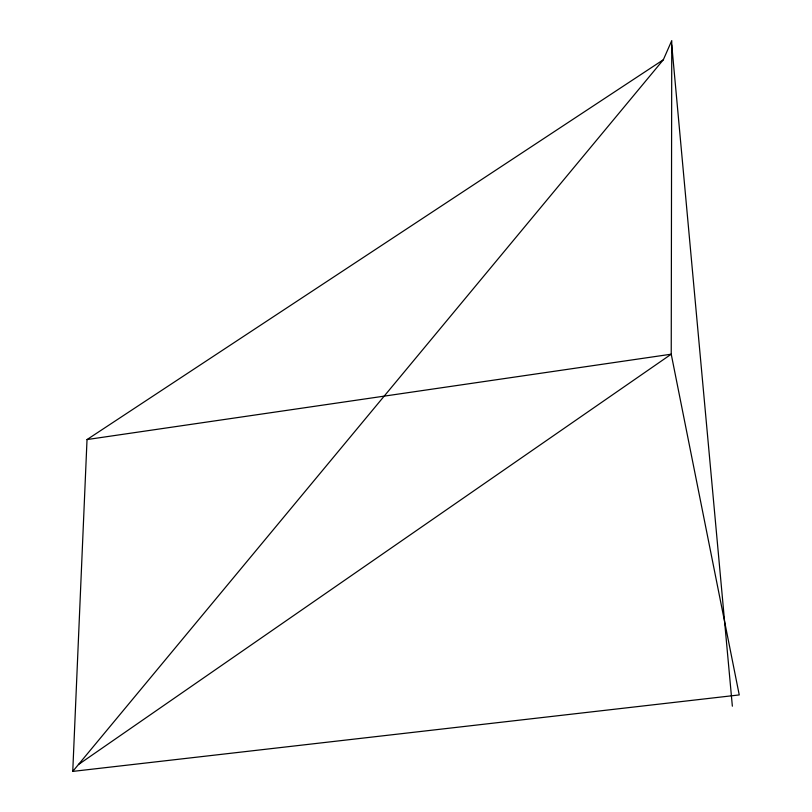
<?xml version="1.0" encoding="UTF-8"?>
<svg xmlns="http://www.w3.org/2000/svg" width="812" height="812" viewBox="0 0 812 812"><rect width="100%" height="100%" fill="white"/><g stroke="black" fill="none" stroke-linecap="round" stroke-linejoin="round"><path stroke-width="1.22" d="M72.755 771.4L87.026 439.566L663.333 59.763L671.757 40.6L671.23 354.194L739.245 694.93L72.755 771.4L663.333 59.763M78.439 764.559L671.23 354.194L87.026 439.566M671.757 44.944L732.353 706.196"/></g></svg>
